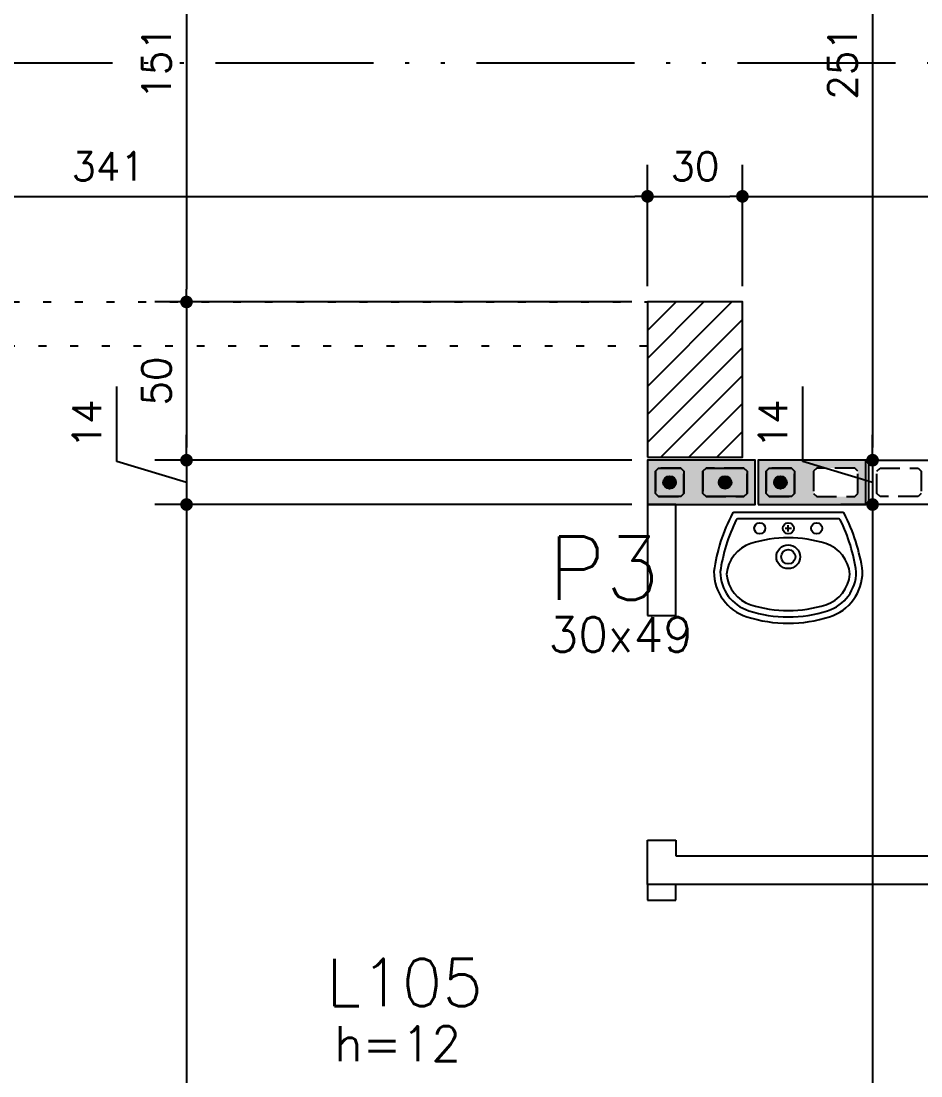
# Model space of a CAD drawing. Extents: x -14651 to 4579, y -10691 to -1290.
# Drawn here: x 1016.5 to 1300.9, y -9909.1 to -9575.9 of the extents above; entities that cross this region are included whole.
import ezdxf

# ---------------------------------------------------------------- set-up
doc = ezdxf.new("R2010")
doc.units = 0
doc.header["$LTSCALE"] = 25
for name, pattern in [('DASHED2', [0.375, 0.25, -0.125]), ('ESTILO_TQS_0002', [0.4, 0.1, -0.3]), ('ESTILO_TQS_0004', [3.3, 2, -0.4, 0.05, -0.4, 0.05, -0.4])]:
    doc.linetypes.add(name, pattern=pattern)
for name, color, linetype in [('213', 252, 'Continuous'), ('241', 2, 'Continuous'), ('248', 100, 'Continuous'), ('ALVENARIA NÃO ESTRUTURAL', 242, 'Continuous'), ('Arranque', 14, 'Continuous'), ('COTA', 1, 'Continuous'), ('EIXOS', 1, 'ESTILO_TQS_0004'), ('FERRO', 5, 'Continuous'), ('H5', 1, 'Continuous'), ('L-D', 2, 'Continuous'), ('L-N', 4, 'Continuous'), ('P-D', 2, 'Continuous'), ('P-N', 5, 'Continuous'), ('Pena_2', 2, 'Continuous'), ('PIL-N', 4, 'Continuous'), ('PORTA', 3, 'ESTILO_TQS_0002'), ('PROJ', 252, 'Continuous')]:
    doc.layers.add(name, color=color, linetype=linetype)
doc.styles.add('COTA', font='romans.shx')
doc.styles.get("Standard").update_dxf_attribs({"font": 'romans.shx'})
doc.dimstyles.new('forma', dxfattribs={"dimscale": 5, "dimtxt": 1.8, "dimasz": 0.8, "dimexe": 2, "dimexo": 1, "dimgap": 1, "dimtad": 1, "dimdec": 1, "dimzin": 9, "dimtxsty": 'COTA', "dimblk1": 'DOT', "dimblk2": 'DOT', "dimsah": 1, "dimcen": 0, "dimdle": 1, "dimclrd": 256, "dimclre": 256, "dimclrt": 2, "dimadec": 0, "dimazin": 0, "dimtfac": 1, "dimtdec": 0, "dimtmove": 0, "dimatfit": 3, "dimfxl": 1, "dimtolj": 1, "dimtzin": 0, "dimarcsym": 0})

# ---------------------------------------------------------------- blocks, each defined once
blk = doc.blocks.new('P3515')
at = {"layer": '248'}
h = blk.add_hatch(color=100, dxfattribs=at)
h.paths.add_polyline_path([(17, 7), (-17, 7), (-17, -7), (17, -7)])
h.paths.add_polyline_path([(-5.5, -3.5), (-6.5, -4.5), (-13.5, -4.5), (-14.5, -3.5), (-14.5, 3.5), (-13.5, 4.5), (-6.5, 4.5), (-5.5, 3.5)], flags=16)
h.paths.add_polyline_path([(0.5, 3.5), (1.5, 4.5), (13.5, 4.5), (14.5, 3.5), (14.5, -3.5), (13.5, -4.5), (1.5, -4.5), (0.5, -3.5)], flags=16)
blk.add_lwpolyline([(-17, -7), (17, -7), (17, 7), (-17, 7), (-17, -7)])
at = {"color": 1, "linetype": 'DASHED2'}
for points in [[(-14.5, -3.5), (-13.5, -4.5), (-6.5, -4.5), (-5.5, -3.5), (-5.5, 3.5), (-6.5, 4.5), (-13.5, 4.5), (-14.5, 3.5), (-14.5, -3.5)], [(0.5, -3.5), (1.5, -4.5), (13.5, -4.5), (14.5, -3.5), (14.5, 3.5), (13.5, 4.5), (1.5, 4.5), (0.5, 3.5), (0.5, -3.5)]]:
    blk.add_lwpolyline(points, dxfattribs=at)
blk = doc.blocks.new('P4015', base_point=(5842102.11612, -8124149.02973))
blk.add_lwpolyline([(5842082.61612, -8124156.02973), (5842121.61612, -8124156.02973), (5842121.61612, -8124142.02973), (5842082.61612, -8124142.02973), (5842082.61612, -8124156.02973)])
at = {"color": 1, "linetype": 'DASHED2'}
for points in [[(5842085.11612, -8124152.52973), (5842086.11612, -8124153.52973), (5842098.11612, -8124153.52973), (5842099.11612, -8124152.52973), (5842099.11612, -8124145.52973), (5842098.11612, -8124144.52973), (5842086.11612, -8124144.52973), (5842085.11612, -8124145.52973), (5842085.11612, -8124152.52973)], [(5842105.11612, -8124152.52973), (5842106.11612, -8124153.52973), (5842118.11612, -8124153.52973), (5842119.11612, -8124152.52973), (5842119.11612, -8124145.52973), (5842118.11612, -8124144.52973), (5842106.11612, -8124144.52973), (5842105.11612, -8124145.52973), (5842105.11612, -8124152.52973)]]:
    blk.add_lwpolyline(points, dxfattribs=at)
blk = doc.blocks.new('GR-1409')
at = {"layer": '213'}
h = blk.add_hatch(color=256, dxfattribs=at)
h.paths.add_polyline_path([(-6, 4.5), (-7, 3.5), (-7, -3.5), (-6, -4.5), (6, -4.5), (7, -3.5), (7, 3.5), (6, 4.5)])
h.paths.add_polyline_path([(-2, 0, 1), (2, 0, 1)], flags=16)
at = {"layer": 'Arranque'}
blk.add_hatch(color=256, dxfattribs=at).paths.add_polyline_path([(-2, 0, 1), (2, 0, 1)])
at = {"layer": '213'}
blk.add_lwpolyline([(-7, 3.5), (-6, 4.5), (6, 4.5), (7, 3.5), (7, -3.5), (6, -4.5), (-6, -4.5), (-7, -3.5), (-7, 3.5)], dxfattribs=at)
at = {"layer": 'FERRO', "linetype": 'Continuous'}
blk.add_circle((0, 0), 2, dxfattribs=at)
blk = doc.blocks.new('GR-0909')
at = {"layer": '213'}
h = blk.add_hatch(color=256, dxfattribs=at)
h.paths.add_polyline_path([(3.5, -4.5), (4.5, -3.5), (4.500001, 3.5), (3.500001, 4.5), (-3.499999, 4.5), (-4.499999, 3.5), (-4.5, -3.5), (-3.5, -4.5)])
h.paths.add_polyline_path([(-2, 0, -1), (2, 0, -1)], flags=16)
at = {"layer": 'Arranque'}
blk.add_hatch(color=256, dxfattribs=at).paths.add_polyline_path([(2, 0, 1), (-2, 0, 1)])
at = {"layer": '213'}
blk.add_lwpolyline([(3.500001, 4.5), (4.500001, 3.5), (4.5, -3.5), (3.5, -4.5), (-3.5, -4.5), (-4.5, -3.5), (-4.499999, 3.5), (-3.499999, 4.5), (3.500001, 4.5)], dxfattribs=at)
at = {"layer": 'FERRO', "linetype": 'Continuous'}
blk.add_circle((0, 0), 2, dxfattribs=at)
blk = doc.blocks.new('_Dot')
at = {"color": 0, "linetype": 'ByBlock', "lineweight": -2}
blk.add_line((-0.5, 0), (-1, 0), dxfattribs=at)
at = {"color": 0, "linetype": 'ByBlock', "const_width": 0.5}
blk.add_lwpolyline([(-0.25, 0, 1), (0.25, 0, 1)], format="xyb", close=True, dxfattribs=at)
blk = doc.blocks.new('*D171')
at = {"layer": 'COTA', "lineweight": -2, "transparency": 16777216}
for p, q in [((1063.81, -9513.6), (1058.81, -9513.6)), ((1068.81, -9517.6), (1068.81, -9660.6)), ((1209.52, -9664.6), (1058.81, -9664.6))]:
    blk.add_line(p, q, dxfattribs=at)
at = {"layer": 'Defpoints', "color": 0, "transparency": 16777216}
for p in [(1068.81, -9513.6), (1068.81, -9664.6), (1214.52, -9664.6)]:
    blk.add_point(p, dxfattribs=at)
at = {"layer": 'COTA', "lineweight": -2, "transparency": 16777216, "xscale": 4, "yscale": 4, "zscale": 4}
for p, rotation in [((1068.81, -9513.6), 90), ((1068.81, -9664.6), 270)]:
    blk.add_blockref('_Dot', p, dxfattribs=dict(at, rotation=rotation))
at = {"layer": 'COTA', "color": 2, "transparency": 16777216, "insert": (1059.31, -9589.1), "char_height": 9, "attachment_point": 5, "rotation": 90, "style": 'COTA'}
blk.add_mtext('\\A1;151 ', dxfattribs=at)
blk = doc.blocks.new('*D172')
at = {"layer": 'COTA', "lineweight": -2, "transparency": 16777216}
for p, q in [((1209.52, -9664.6), (1058.81, -9664.6)), ((1068.81, -9668.6), (1068.81, -9710.6)), ((1209.52, -9714.6), (1058.81, -9714.6))]:
    blk.add_line(p, q, dxfattribs=at)
at = {"layer": 'Defpoints', "color": 0, "transparency": 16777216}
for p in [(1214.52, -9664.6), (1068.81, -9714.6), (1214.52, -9714.6)]:
    blk.add_point(p, dxfattribs=at)
at = {"layer": 'COTA', "lineweight": -2, "transparency": 16777216, "xscale": 4, "yscale": 4, "zscale": 4}
for p, rotation in [((1068.81, -9664.6), 90), ((1068.81, -9714.6), 270)]:
    blk.add_blockref('_Dot', p, dxfattribs=dict(at, rotation=rotation))
at = {"layer": 'COTA', "color": 2, "transparency": 16777216, "insert": (1059.31, -9689.6), "char_height": 9, "attachment_point": 5, "rotation": 90, "style": 'COTA'}
blk.add_mtext('\\A1;50 ', dxfattribs=at)
blk = doc.blocks.new('*D173')
at = {"layer": 'COTA', "lineweight": -2, "transparency": 16777216}
for p, q in [((1046.81, -9715), (1046.81, -9691.28)), ((1068.81, -9710.6), (1068.81, -9706.6)), ((1068.81, -9721.6), (1046.81, -9715)), ((1209.52, -9714.6), (1058.81, -9714.6)), ((1068.81, -9714.6), (1068.81, -9728.6)), ((1068.81, -9714.6), (1068.81, -9728.6)), ((1209.52, -9728.6), (1058.81, -9728.6)), ((1068.81, -9732.6), (1068.81, -9736.6))]:
    blk.add_line(p, q, dxfattribs=at)
at = {"layer": 'Defpoints', "color": 0, "transparency": 16777216}
for p in [(1214.52, -9714.6), (1068.81, -9728.6), (1214.52, -9728.6)]:
    blk.add_point(p, dxfattribs=at)
at = {"layer": 'COTA', "lineweight": -2, "transparency": 16777216, "xscale": 4, "yscale": 4, "zscale": 4}
for p, rotation in [((1068.81, -9714.6), 270), ((1068.81, -9728.6), 90)]:
    blk.add_blockref('_Dot', p, dxfattribs=dict(at, rotation=rotation))
at = {"layer": 'COTA', "color": 2, "transparency": 16777216, "insert": (1037.31, -9703.14), "char_height": 9, "attachment_point": 5, "rotation": 90, "style": 'COTA'}
blk.add_mtext('\\A1;14 ', dxfattribs=at)
blk = doc.blocks.new('*D174')
at = {"layer": 'COTA', "lineweight": -2, "transparency": 16777216}
for p, q in [((1209.52, -9728.6), (1058.81, -9728.6)), ((1068.81, -9732.6), (1068.81, -10145.6)), ((1073.47, -10149.6), (1058.81, -10149.6))]:
    blk.add_line(p, q, dxfattribs=at)
at = {"layer": 'Defpoints', "color": 0, "transparency": 16777216}
for p in [(1214.52, -9728.6), (1068.81, -10149.6), (1078.47, -10149.6)]:
    blk.add_point(p, dxfattribs=at)
at = {"layer": 'COTA', "lineweight": -2, "transparency": 16777216, "xscale": 4, "yscale": 4, "zscale": 4}
for p, rotation in [((1068.81, -9728.6), 90), ((1068.81, -10149.6), 270)]:
    blk.add_blockref('_Dot', p, dxfattribs=dict(at, rotation=rotation))
at = {"layer": 'COTA', "color": 2, "transparency": 16777216, "insert": (1059.31, -9939.1), "char_height": 9, "attachment_point": 5, "rotation": 90, "style": 'COTA'}
blk.add_mtext('\\A1;421 ', dxfattribs=at)
blk = doc.blocks.new('*D177')
at = {"layer": 'COTA', "lineweight": -2, "transparency": 16777216}
for p, q in [((1289.52, -9463.6), (1295.66, -9463.6)), ((1285.66, -9467.6), (1285.66, -9710.6)), ((1287.63, -9714.6), (1275.66, -9714.6))]:
    blk.add_line(p, q, dxfattribs=at)
at = {"layer": 'Defpoints', "color": 0, "transparency": 16777216}
for p in [(1284.52, -9463.6), (1285.66, -9714.6), (1292.63, -9714.6)]:
    blk.add_point(p, dxfattribs=at)
at = {"layer": 'COTA', "lineweight": -2, "transparency": 16777216, "xscale": 4, "yscale": 4, "zscale": 4}
for p, rotation in [((1285.66, -9463.6), 90), ((1285.66, -9714.6), 270)]:
    blk.add_blockref('_Dot', p, dxfattribs=dict(at, rotation=rotation))
at = {"layer": 'COTA', "color": 2, "transparency": 16777216, "insert": (1276.16, -9589.1), "char_height": 9, "attachment_point": 5, "rotation": 90, "style": 'COTA'}
blk.add_mtext('\\A1;251 ', dxfattribs=at)
blk = doc.blocks.new('*D178')
at = {"layer": 'COTA', "lineweight": -2, "transparency": 16777216}
for p, q in [((1263.66, -9715), (1263.66, -9691.28)), ((1285.66, -9710.6), (1285.66, -9706.6)), ((1285.66, -9721.6), (1263.66, -9715)), ((1287.63, -9714.6), (1275.66, -9714.6)), ((1285.66, -9714.6), (1285.66, -9728.6)), ((1285.66, -9714.6), (1285.66, -9728.6)), ((1284.3, -9728.6), (1275.66, -9728.6)), ((1285.66, -9732.6), (1285.66, -9736.6))]:
    blk.add_line(p, q, dxfattribs=at)
at = {"layer": 'Defpoints', "color": 0, "transparency": 16777216}
for p in [(1292.63, -9714.6), (1285.66, -9728.6), (1289.3, -9728.6)]:
    blk.add_point(p, dxfattribs=at)
at = {"layer": 'COTA', "lineweight": -2, "transparency": 16777216, "xscale": 4, "yscale": 4, "zscale": 4}
for p, rotation in [((1285.66, -9714.6), 270), ((1285.66, -9728.6), 90)]:
    blk.add_blockref('_Dot', p, dxfattribs=dict(at, rotation=rotation))
at = {"layer": 'COTA', "color": 2, "transparency": 16777216, "insert": (1254.16, -9703.14), "char_height": 9, "attachment_point": 5, "rotation": 90, "style": 'COTA'}
blk.add_mtext('\\A1;14 ', dxfattribs=at)
blk = doc.blocks.new('*D179')
at = {"layer": 'COTA', "lineweight": -2, "transparency": 16777216}
for p, q in [((1284.3, -9728.6), (1275.66, -9728.6)), ((1285.66, -9732.6), (1285.66, -10145.6)), ((1279.52, -10149.6), (1295.66, -10149.6))]:
    blk.add_line(p, q, dxfattribs=at)
at = {"layer": 'Defpoints', "color": 0, "transparency": 16777216}
for p in [(1289.3, -9728.6), (1274.52, -10149.6), (1285.66, -10149.6)]:
    blk.add_point(p, dxfattribs=at)
at = {"layer": 'COTA', "lineweight": -2, "transparency": 16777216, "xscale": 4, "yscale": 4, "zscale": 4}
for p, rotation in [((1285.66, -9728.6), 90), ((1285.66, -10149.6), 270)]:
    blk.add_blockref('_Dot', p, dxfattribs=dict(at, rotation=rotation))
at = {"layer": 'COTA', "color": 2, "transparency": 16777216, "insert": (1276.16, -9939.1), "char_height": 9, "attachment_point": 5, "rotation": 90, "style": 'COTA'}
blk.add_mtext('\\A1;421 ', dxfattribs=at)
blk = doc.blocks.new('*D233')
at = {"layer": 'COTA', "lineweight": -2, "transparency": 16777216}
for p, q in [((873.52, -9641.46), (873.52, -9621.24)), ((1214.52, -9659.6), (1214.52, -9621.24)), ((877.52, -9631.24), (1210.52, -9631.24))]:
    blk.add_line(p, q, dxfattribs=at)
at = {"layer": 'Defpoints', "color": 0, "transparency": 16777216}
for p in [(1214.52, -9631.24), (873.52, -9646.46), (1214.52, -9664.6)]:
    blk.add_point(p, dxfattribs=at)
at = {"layer": 'COTA', "lineweight": -2, "transparency": 16777216, "xscale": 4, "yscale": 4, "zscale": 4, "rotation": 180}
blk.add_blockref('_Dot', (873.52, -9631.24), dxfattribs=at)
at = {"layer": 'COTA', "lineweight": -2, "transparency": 16777216, "xscale": 4, "yscale": 4, "zscale": 4}
blk.add_blockref('_Dot', (1214.52, -9631.24), dxfattribs=at)
at = {"layer": 'COTA', "color": 2, "transparency": 16777216, "insert": (1044.02, -9621.74), "char_height": 9, "attachment_point": 5, "style": 'COTA'}
blk.add_mtext('\\A1;341 ', dxfattribs=at)
blk = doc.blocks.new('*D234')
at = {"layer": 'COTA', "lineweight": -2, "transparency": 16777216}
for p, q in [((1214.52, -9659.6), (1214.52, -9621.24)), ((1244.52, -9659.6), (1244.52, -9621.24)), ((1218.52, -9631.24), (1240.52, -9631.24))]:
    blk.add_line(p, q, dxfattribs=at)
at = {"layer": 'Defpoints', "color": 0, "transparency": 16777216}
for p in [(1244.52, -9631.24), (1214.52, -9664.6), (1244.52, -9664.6)]:
    blk.add_point(p, dxfattribs=at)
at = {"layer": 'COTA', "lineweight": -2, "transparency": 16777216, "xscale": 4, "yscale": 4, "zscale": 4, "rotation": 180}
blk.add_blockref('_Dot', (1214.52, -9631.24), dxfattribs=at)
at = {"layer": 'COTA', "lineweight": -2, "transparency": 16777216, "xscale": 4, "yscale": 4, "zscale": 4}
blk.add_blockref('_Dot', (1244.52, -9631.24), dxfattribs=at)
at = {"layer": 'COTA', "color": 2, "transparency": 16777216, "insert": (1229.52, -9621.74), "char_height": 9, "attachment_point": 5, "style": 'COTA'}
blk.add_mtext('\\A1;30 ', dxfattribs=at)
blk = doc.blocks.new('*D235')
at = {"layer": 'COTA', "lineweight": -2, "transparency": 16777216}
for p, q in [((1244.52, -9659.6), (1244.52, -9621.24)), ((1464.52, -9659.6), (1464.52, -9621.24)), ((1248.52, -9631.24), (1460.52, -9631.24))]:
    blk.add_line(p, q, dxfattribs=at)
at = {"layer": 'Defpoints', "color": 0, "transparency": 16777216}
for p in [(1464.52, -9631.24), (1244.52, -9664.6), (1464.52, -9664.6)]:
    blk.add_point(p, dxfattribs=at)
at = {"layer": 'COTA', "lineweight": -2, "transparency": 16777216, "xscale": 4, "yscale": 4, "zscale": 4, "rotation": 180}
blk.add_blockref('_Dot', (1244.52, -9631.24), dxfattribs=at)
at = {"layer": 'COTA', "lineweight": -2, "transparency": 16777216, "xscale": 4, "yscale": 4, "zscale": 4}
blk.add_blockref('_Dot', (1464.52, -9631.24), dxfattribs=at)
at = {"layer": 'COTA', "color": 2, "transparency": 16777216, "insert": (1354.52, -9621.74), "char_height": 9, "attachment_point": 5, "style": 'COTA'}
blk.add_mtext('\\A1;220 ', dxfattribs=at)
blk = doc.blocks.new('XREF-MC41-BAS-PLN-AMO-FINAIS-02.03.08.09$0$CUBA03')
at = {"layer": 'PROJ'}
for p, q in [((-0.01, -0.05), (0.01, -0.05)), ((0, -0.06), (0, -0.04))]:
    blk.add_line(p, q, dxfattribs=at)
for points in [[(-0.1306, -0.3297, 0.077416), (0, -0.35, 0.077416), (0.1306, -0.3297, 0.326333), (0.235, -0.1868, 0.08687), (0.1764, -0.0027, 0.279276), (0.172, 0), (-0.172, 0, 0.279276), (-0.1764, -0.0027, 0.08687), (-0.235, -0.1868, 0.326333)], [(0.215, -0.1881, 0.080556), (0.1642, -0.0228, 0.285352), (0.1597, -0.02), (-0.1597, -0.02, 0.285352), (-0.1642, -0.0228, 0.080556), (-0.215, -0.1881, 0.323537), (-0.1245, -0.3106, 0.077416), (0, -0.33, 0.077416), (0.1245, -0.3106, 0.323537)], [(0.1185, -0.0985, 0.077416), (0, -0.08, 0.077416), (-0.1185, -0.0985, 0.305715), (-0.1947, -0.195, 0.305715), (-0.1185, -0.2915, 0.077416), (0, -0.31, 0.077416), (0.1185, -0.2915, 0.305715), (0.1947, -0.195, 0.305715)]]:
    blk.add_lwpolyline(points, format="xyb", close=True, dxfattribs=at)
for centre, radius in [((-0.09, -0.05), 0.0175), ((0, -0.05), 0.0175), ((0.09, -0.05), 0.0175), ((0, -0.14), 0.0375), ((0, -0.14), 0.0225)]:
    blk.add_circle(centre, radius, dxfattribs=at)
blk = doc.blocks.new('layout-inferior 1')
at = {"layer": 'ALVENARIA NÃO ESTRUTURAL'}
for p, q in [((28873.19, -9728.6), (28864.19, -9728.6)), ((28864.19, -9728.6), (28864.19, -9763.6)), ((28873.19, -9763.6), (28873.19, -9728.6)), ((28864.19, -9763.6), (28873.19, -9763.6)), ((28864.19, -9848.6), (28864.19, -9834.6)), ((28864.19, -9834.6), (28873.19, -9834.6)), ((28873.19, -9834.6), (28873.19, -9839.6)), ((28873.19, -9839.6), (29114.19, -9839.6)), ((28864.19, -9848.6), (28864.19, -9853.6)), ((29114.19, -9848.6), (28864.19, -9848.6)), ((28864.19, -9848.6), (28864.19, -9853.6)), ((28873.19, -9853.6), (28873.19, -9848.6)), ((28873.19, -9853.6), (28873.19, -9848.6)), ((28864.19, -9853.6), (28873.19, -9853.6)), ((28864.19, -9853.6), (28873.19, -9853.6))]:
    blk.add_line(p, q, dxfattribs=at)
at = {"layer": 'PROJ', "xscale": 100, "yscale": 100, "zscale": 100}
blk.add_blockref('XREF-MC41-BAS-PLN-AMO-FINAIS-02.03.08.09$0$CUBA03', (28908.69, -9731.1), dxfattribs=at)

msp = doc.modelspace()

# ---------------------------------------------------------------- hatches: boundary and pattern name
at = {"layer": 'H5'}
h = msp.add_hatch(dxfattribs=at)
h.set_pattern_fill('ANSI31', color=256, scale=50, style=0)
h.set_pattern_definition([(45, (199.517, -9044.5974), (-4.419417, 4.419417), [])])
h.paths.add_polyline_path([(1214.52, -9713.6), (1244.52, -9713.6), (1244.52, -9664.6), (1214.52, -9664.6)])

# ---------------------------------------------------------------- linework, layer by layer
at = {"layer": 'EIXOS'}
msp.add_line((-572.08, -9589.1), (3672.89, -9589.1), dxfattribs=at)
at = {"layer": 'P-N', "linetype": 'Continuous'}
msp.add_lwpolyline([(1214.52, -9713.6), (1244.52, -9713.6), (1244.52, -9664.6), (1214.52, -9664.6), (1214.52, -9713.6)], dxfattribs=at)
at = {"layer": 'PORTA'}
msp.add_lwpolyline([(873.52, -9664.6), (1214.52, -9664.6), (1214.52, -9678.6), (873.52, -9678.6)], close=True, dxfattribs=at)

# ---------------------------------------------------------------- block references
for name, p in [('GR-0909', (1221.52, -9721.6)), ('GR-1409', (1239.02, -9721.6)), ('GR-0909', (1256.52, -9721.6))]:
    msp.add_blockref(name, p)
at = {"layer": '241'}
for p in [(1231.52, -9721.6), (1266.52, -9721.6)]:
    msp.add_blockref('P3515', p, dxfattribs=at)
at = {"layer": '241', "xscale": -1}
msp.add_blockref('P4015', (1304.02, -9721.6), dxfattribs=at)
at = {"layer": 'Pena_2'}
msp.add_blockref('layout-inferior 1', (-27649.68, 0), dxfattribs=at)

# ---------------------------------------------------------------- texts
at = {"layer": 'L-D'}
msp.add_text('h=12', height=11, dxfattribs=at).set_placement((1115.52, -9904.41))
at = {"layer": 'L-N'}
msp.add_text('L105', height=15, dxfattribs=at).set_placement((1113.03, -9887.09))
at = {"layer": 'P-D', "linetype": 'Continuous'}
msp.add_text('30x49', height=11, dxfattribs=at).set_placement((1183.2, -9775.17))
at = {"layer": 'PIL-N', "linetype": 'Continuous'}
msp.add_text('P3', height=20, dxfattribs=at).set_placement((1183.2, -9758.67))

# ---------------------------------------------------------------- dimensions: what is measured, and where the dimension line sits
at = {"layer": 'COTA'}
for base, p1, p2, picture, middle in [((1285.66, -9714.6), (1284.52, -9463.6), (1292.63, -9714.6), '*D177', (1276.16, -9589.1)), ((1068.81, -9664.6), (1068.81, -9513.6), (1214.52, -9664.6), '*D171', (1059.31, -9589.1)), ((1068.81, -9714.6), (1214.52, -9664.6), (1214.52, -9714.6), '*D172', (1059.31, -9689.6)), ((1068.81, -9728.6), (1214.52, -9714.6), (1214.52, -9728.6), '*D173', (1037.31, -9710)), ((1285.66, -9728.6), (1292.63, -9714.6), (1289.3, -9728.6), '*D178', (1254.16, -9710)), ((1068.81, -10149.6), (1214.52, -9728.6), (1078.47, -10149.6), '*D174', (1059.31, -9939.1)), ((1285.66, -10149.6), (1289.3, -9728.6), (1274.52, -10149.6), '*D179', (1276.16, -9939.1))]:
    dim = msp.add_linear_dim(base=base, p1=p1, p2=p2, angle=90, dimstyle='forma', override={"dimpost": ' ', "dimtmove": 1}, dxfattribs=at)
    dim.commit()
    dim.dimension.update_dxf_attribs({"geometry": picture, "text_midpoint": middle})
for base, p1, p2, override, picture, middle in [((1214.52, -9631.24), (873.52, -9646.46), (1214.52, -9664.6), {"dimpost": ' '}, '*D233', (1044.02, -9621.74)), ((1244.52, -9631.24), (1214.52, -9664.6), (1244.52, -9664.6), {"dimpost": ' ', "dimtmove": 1}, '*D234', (1229.52, -9621.74)), ((1464.52, -9631.24), (1244.52, -9664.6), (1464.52, -9664.6), {"dimpost": ' ', "dimtmove": 1}, '*D235', (1354.52, -9621.74))]:
    dim = msp.add_linear_dim(base=base, p1=p1, p2=p2, dimstyle='forma', override=override, dxfattribs=at)
    dim.commit()
    dim.dimension.update_dxf_attribs({"geometry": picture, "text_midpoint": middle})

doc.saveas('drawing.dxf')
